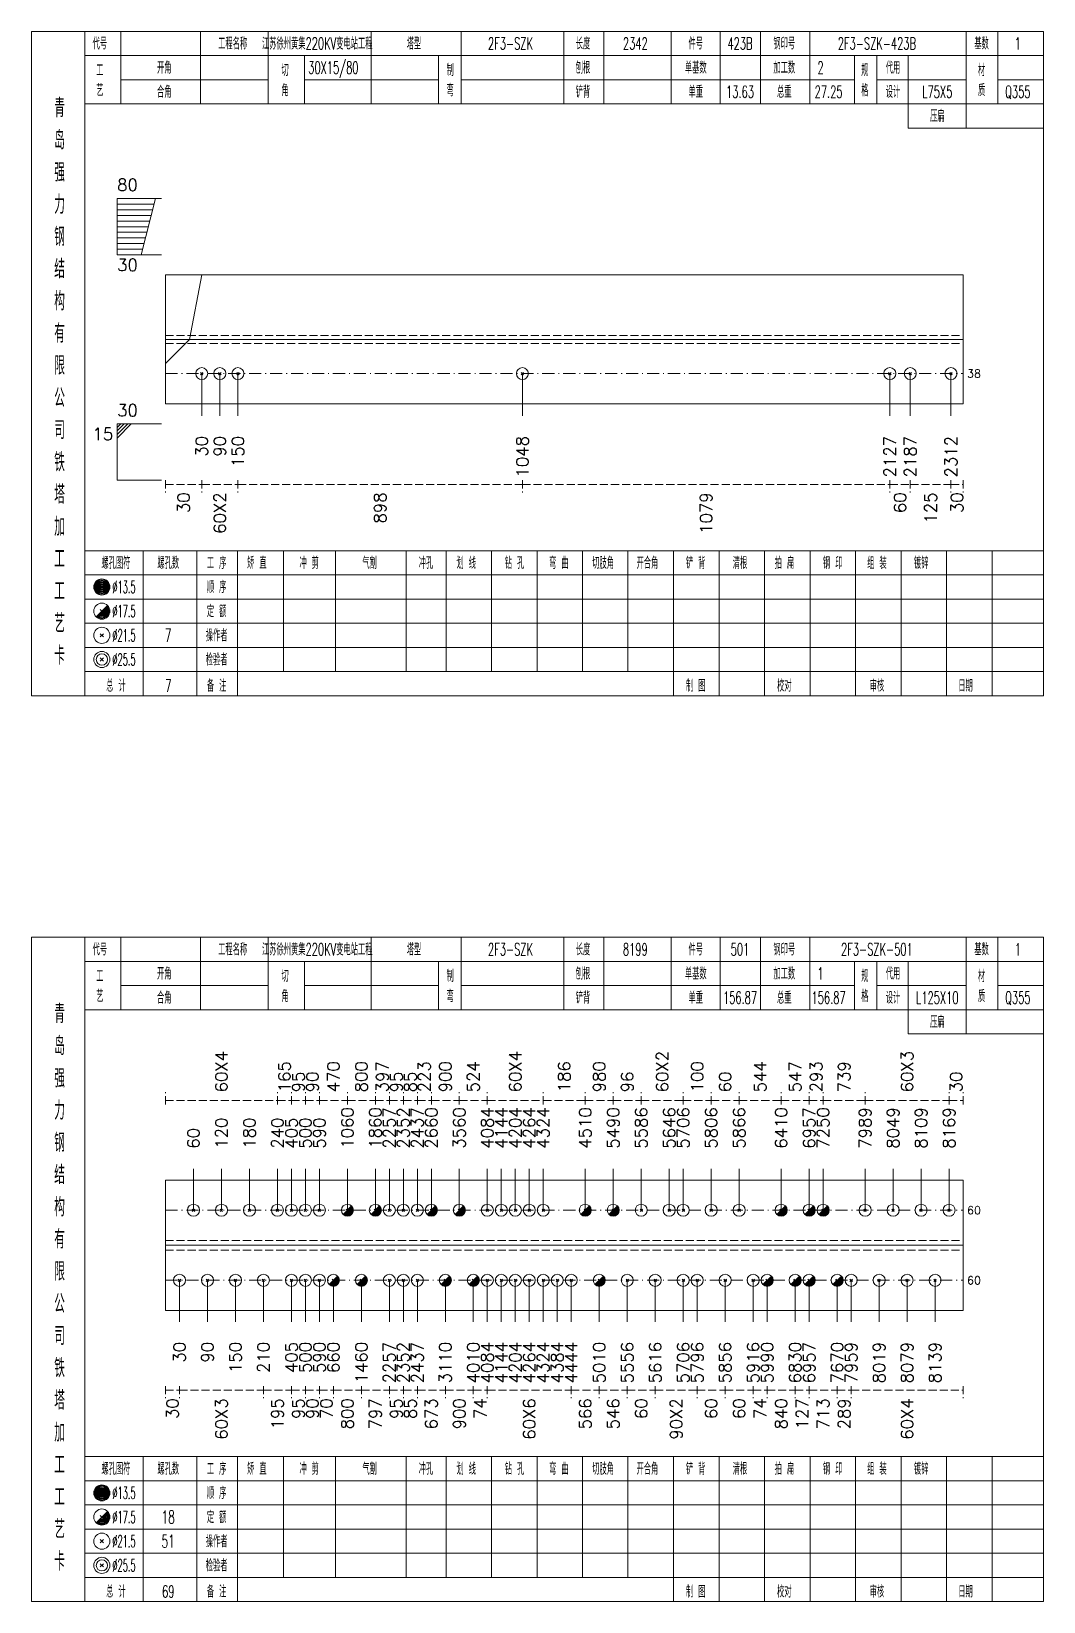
# Model space of a CAD drawing. Extents: x 0 to 4623, y -1159 to 4890.
# Drawn here: x 0 to 251.4, y 2475 to 2865 of the extents above; entities that cross this region are included whole.
import ezdxf
from ezdxf.enums import TextEntityAlignment as Align

# ---------------------------------------------------------------- set-up
doc = ezdxf.new("R2010")
doc.units = 0
doc.header["$MEASUREMENT"] = 0
doc.linetypes.add('一点画线', pattern=[5.2, 3, -1, 0.2, -1])
doc.linetypes.add('虚线', pattern=[2.75, 2, -0.75])
doc.layers.get('0').update_dxf_attribs({"linetype": 'CONTINUOUS', "lineweight": 25})
for name, color, linetype, lineweight in [('1', 7, 'CONTINUOUS', 25), ('4', 7, 'CONTINUOUS', 25), ('5', 7, 'CONTINUOUS', 25)]:
    doc.layers.add(name, color=color, linetype=linetype, lineweight=lineweight)
doc.styles.get("Standard").update_dxf_attribs({"font": 'simplex.shx', "width": 0.7, "height": 3, "bigfont": 'gbhzfs.shx'})

# ---------------------------------------------------------------- blocks, each defined once
blk = doc.blocks.new('孔21.5')
at = {"layer": '5', "color": 7, "linetype": 'Continuous', "lineweight": 13}
for p, q in [((-0.2, -0.2), (0.2, 0.2)), ((-0.2, 0.2), (0.2, -0.2))]:
    blk.add_line(p, q, dxfattribs=at)
blk.add_circle((0, 0), 1, dxfattribs=at)
blk = doc.blocks.new('孔17.5')
at = {"layer": '5', "color": 7, "linetype": 'Continuous', "lineweight": 13}
for p, q in [((-0.707, -0.707), (0.707, 0.707)), ((-0.2, 0.2), (0.2, -0.2))]:
    blk.add_line(p, q, dxfattribs=at)
blk.add_circle((0, 0), 1, dxfattribs=at)
for radius in [0.9, 0.8, 0.7, 0.6, 0.5, 0.4, 0.3, 0.2, 0.1]:
    blk.add_arc((0, 0), radius, 225, 45, dxfattribs=at)

msp = doc.modelspace()

# ---------------------------------------------------------------- linework, layer by layer
at = {"color": 7, "linetype": 'Continuous', "lineweight": 13}
for p, q in [((21.3, 2823.5), (32.3, 2823.5)), ((21.3, 2809.5), (21.3, 2823.5)), ((21.3, 2822.1), (30.45, 2822.1)), ((21.3, 2820.7), (30.1, 2820.7)), ((27.3, 2809.5), (30.8, 2823.5)), ((21.3, 2819.3), (29.75, 2819.3)), ((21.3, 2817.9), (29.4, 2817.9)), ((21.3, 2816.5), (29.05, 2816.5)), ((21.3, 2815.1), (28.7, 2815.1)), ((21.3, 2813.7), (28.35, 2813.7)), ((21.3, 2812.3), (28, 2812.3)), ((21.3, 2810.9), (27.65, 2810.9)), ((21.3, 2809.5), (32.3, 2809.5)), ((39.3, 2788.5), (42.3, 2804.5)), ((33.3, 2782.5), (39.3, 2788.5)), ((42.3, 2780), (42.3, 2769.5)), ((46.8, 2780), (46.8, 2769.5)), ((51.3, 2780), (51.3, 2769.5)), ((121.946, 2780), (121.946, 2769.5)), ((213.214, 2780), (213.214, 2769.5)), ((218.289, 2780), (218.289, 2769.5)), ((228.4, 2780), (228.4, 2769.5)), ((21.3, 2767.5), (32.3, 2767.5)), ((21.3, 2767.5), (21.3, 2753.5)), ((22.175, 2767.5), (21.3, 2766.625)), ((23.05, 2767.5), (21.3, 2765.75)), ((23.925, 2767.5), (21.3, 2764.875)), ((24.8, 2767.5), (21.3, 2764)), ((21.3, 2753.5), (32.3, 2753.5)), ((40.251, 2572.2), (40.251, 2582.5)), ((47.202, 2572.2), (47.202, 2582.5)), ((54.153, 2572.2), (54.153, 2582.5)), ((61.104, 2572.2), (61.104, 2582.5)), ((64.579, 2572.2), (64.579, 2582.5)), ((68.054, 2572.2), (68.054, 2582.5)), ((71.53, 2572.2), (71.53, 2582.5)), ((78.481, 2572.2), (78.481, 2582.5)), ((85.432, 2572.2), (85.432, 2582.5)), ((88.907, 2572.2), (88.907, 2582.5)), ((92.382, 2572.2), (92.382, 2582.5)), ((95.858, 2572.2), (95.858, 2582.5)), ((99.333, 2572.2), (99.333, 2582.5)), ((106.284, 2572.2), (106.284, 2582.5)), ((113.235, 2572.2), (113.235, 2582.5)), ((116.711, 2572.2), (116.711, 2582.5)), ((120.186, 2572.2), (120.186, 2582.5)), ((123.661, 2572.2), (123.661, 2582.5)), ((127.137, 2572.2), (127.137, 2582.5)), ((137.563, 2572.2), (137.563, 2582.5)), ((144.514, 2572.2), (144.514, 2582.5)), ((151.465, 2572.2), (151.465, 2582.5)), ((158.416, 2572.2), (158.416, 2582.5)), ((161.891, 2572.2), (161.891, 2582.5)), ((168.842, 2572.2), (168.842, 2582.5)), ((175.793, 2572.2), (175.793, 2582.5)), ((186.219, 2572.2), (186.219, 2582.5)), ((193.17, 2572.2), (193.17, 2582.5)), ((196.646, 2572.2), (196.646, 2582.5)), ((207.072, 2572.2), (207.072, 2582.5)), ((214.023, 2572.2), (214.023, 2582.5)), ((220.974, 2572.2), (220.974, 2582.5)), ((227.925, 2572.2), (227.925, 2582.5)), ((36.775, 2554.8), (36.775, 2544.5)), ((43.726, 2554.8), (43.726, 2544.5)), ((50.677, 2554.8), (50.677, 2544.5)), ((57.628, 2554.8), (57.628, 2544.5)), ((64.579, 2554.8), (64.579, 2544.5)), ((68.054, 2554.8), (68.054, 2544.5)), ((71.53, 2554.8), (71.53, 2544.5)), ((75.005, 2554.8), (75.005, 2544.5)), ((81.956, 2554.8), (81.956, 2544.5)), ((88.907, 2554.8), (88.907, 2544.5)), ((92.382, 2554.8), (92.382, 2544.5)), ((95.858, 2554.8), (95.858, 2544.5)), ((102.809, 2554.8), (102.809, 2544.5)), ((109.76, 2554.8), (109.76, 2544.5)), ((113.235, 2554.8), (113.235, 2544.5)), ((116.711, 2554.8), (116.711, 2544.5)), ((120.186, 2554.8), (120.186, 2544.5)), ((123.661, 2554.8), (123.661, 2544.5)), ((127.137, 2554.8), (127.137, 2544.5)), ((130.612, 2554.8), (130.612, 2544.5)), ((134.088, 2554.8), (134.088, 2544.5)), ((141.039, 2554.8), (141.039, 2544.5)), ((147.989, 2554.8), (147.989, 2544.5)), ((154.94, 2554.8), (154.94, 2544.5)), ((161.891, 2554.8), (161.891, 2544.5)), ((165.367, 2554.8), (165.367, 2544.5)), ((172.318, 2554.8), (172.318, 2544.5)), ((179.268, 2554.8), (179.268, 2544.5)), ((182.744, 2554.8), (182.744, 2544.5)), ((189.695, 2554.8), (189.695, 2544.5)), ((193.17, 2554.8), (193.17, 2544.5)), ((200.121, 2554.8), (200.121, 2544.5)), ((203.596, 2554.8), (203.596, 2544.5)), ((210.547, 2554.8), (210.547, 2544.5)), ((217.498, 2554.8), (217.498, 2544.5)), ((224.449, 2554.8), (224.449, 2544.5))]:
    msp.add_line(p, q, dxfattribs=at)
at = {"color": 7, "linetype": 'Continuous', "lineweight": 18}
for p, q in [((33.3, 2804.5), (33.3, 2772.5)), ((33.3, 2804.5), (231.4, 2804.5)), ((231.4, 2804.5), (231.4, 2772.5)), ((33.3, 2788.5), (231.4, 2788.5)), ((33.3, 2579.7), (33.3, 2547.3)), ((33.3, 2579.7), (231.4, 2579.7)), ((231.4, 2579.7), (231.4, 2547.3)), ((33.3, 2563.5), (231.4, 2563.5))]:
    msp.add_line(p, q, dxfattribs=at)
at = {"color": 1, "linetype": '虚线', "lineweight": 18}
for p, q in [((33.3, 2789.5), (231.4, 2789.5)), ((33.3, 2787.5), (231.4, 2787.5)), ((33.3, 2564.7), (231.4, 2564.7)), ((33.3, 2562.3), (231.4, 2562.3))]:
    msp.add_line(p, q, dxfattribs=at)
at = {"color": 3, "linetype": '一点画线', "lineweight": 13}
for p, q in [((33.3, 2780), (231.4, 2780)), ((33.3, 2572.2), (231.4, 2572.2)), ((33.3, 2554.8), (231.4, 2554.8))]:
    msp.add_line(p, q, dxfattribs=at)
at = {"color": 8, "linetype": '虚线', "lineweight": 9}
for p, q in [((33.3, 2753.5), (33.3, 2750.5)), ((42.3, 2753.5), (42.3, 2750.5)), ((42.3, 2753.5), (42.3, 2750.5)), ((51.3, 2753.5), (51.3, 2750.5)), ((51.3, 2753.5), (51.3, 2750.5)), ((121.946, 2753.5), (121.946, 2750.5)), ((121.946, 2753.5), (121.946, 2750.5)), ((213.214, 2753.5), (213.214, 2750.5)), ((213.214, 2753.5), (213.214, 2750.5)), ((218.289, 2753.5), (218.289, 2750.5)), ((218.289, 2753.5), (218.289, 2750.5)), ((228.4, 2753.5), (228.4, 2750.5)), ((228.4, 2753.5), (228.4, 2750.5)), ((231.4, 2753.5), (231.4, 2750.5)), ((33.3, 2752.5), (42.3, 2752.5)), ((42.3, 2752.5), (51.3, 2752.5)), ((51.3, 2752.5), (121.946, 2752.5)), ((121.946, 2752.5), (213.214, 2752.5)), ((213.214, 2752.5), (218.289, 2752.5)), ((218.289, 2752.5), (228.4, 2752.5)), ((228.4, 2752.5), (231.4, 2752.5)), ((33.3, 2598.5), (33.3, 2601.5)), ((61.104, 2598.5), (61.104, 2601.5)), ((61.104, 2598.5), (61.104, 2601.5)), ((64.579, 2598.5), (64.579, 2601.5)), ((64.579, 2598.5), (64.579, 2601.5)), ((68.054, 2598.5), (68.054, 2601.5)), ((68.054, 2598.5), (68.054, 2601.5)), ((71.53, 2598.5), (71.53, 2601.5)), ((71.53, 2598.5), (71.53, 2601.5)), ((78.481, 2598.5), (78.481, 2601.5)), ((78.481, 2598.5), (78.481, 2601.5)), ((85.432, 2598.5), (85.432, 2601.5)), ((85.432, 2598.5), (85.432, 2601.5)), ((88.907, 2598.5), (88.907, 2601.5)), ((88.907, 2598.5), (88.907, 2601.5)), ((92.382, 2598.5), (92.382, 2601.5)), ((92.382, 2598.5), (92.382, 2601.5)), ((95.858, 2598.5), (95.858, 2601.5)), ((95.858, 2598.5), (95.858, 2601.5)), ((99.333, 2598.5), (99.333, 2601.5)), ((99.333, 2598.5), (99.333, 2601.5)), ((106.284, 2598.5), (106.284, 2601.5)), ((106.284, 2598.5), (106.284, 2601.5)), ((113.235, 2598.5), (113.235, 2601.5)), ((113.235, 2598.5), (113.235, 2601.5)), ((127.137, 2598.5), (127.137, 2601.5)), ((127.137, 2598.5), (127.137, 2601.5)), ((137.563, 2598.5), (137.563, 2601.5)), ((137.563, 2598.5), (137.563, 2601.5)), ((144.514, 2598.5), (144.514, 2601.5)), ((144.514, 2598.5), (144.514, 2601.5)), ((151.465, 2598.5), (151.465, 2601.5)), ((151.465, 2598.5), (151.465, 2601.5)), ((161.891, 2598.5), (161.891, 2601.5)), ((161.891, 2598.5), (161.891, 2601.5)), ((168.842, 2598.5), (168.842, 2601.5)), ((168.842, 2598.5), (168.842, 2601.5)), ((175.793, 2598.5), (175.793, 2601.5)), ((175.793, 2598.5), (175.793, 2601.5)), ((186.219, 2598.5), (186.219, 2601.5)), ((186.219, 2598.5), (186.219, 2601.5)), ((193.17, 2598.5), (193.17, 2601.5)), ((193.17, 2598.5), (193.17, 2601.5)), ((196.646, 2598.5), (196.646, 2601.5)), ((196.646, 2598.5), (196.646, 2601.5)), ((207.072, 2598.5), (207.072, 2601.5)), ((207.072, 2598.5), (207.072, 2601.5)), ((227.925, 2598.5), (227.925, 2601.5)), ((227.925, 2598.5), (227.925, 2601.5)), ((231.4, 2598.5), (231.4, 2601.5)), ((33.3, 2599.5), (61.104, 2599.5)), ((61.104, 2599.5), (64.579, 2599.5)), ((64.579, 2599.5), (68.054, 2599.5)), ((68.054, 2599.5), (71.53, 2599.5)), ((71.53, 2599.5), (78.481, 2599.5)), ((78.481, 2599.5), (85.432, 2599.5)), ((85.432, 2599.5), (88.907, 2599.5)), ((88.907, 2599.5), (92.382, 2599.5)), ((92.382, 2599.5), (95.858, 2599.5)), ((95.858, 2599.5), (99.333, 2599.5)), ((99.333, 2599.5), (106.284, 2599.5)), ((106.284, 2599.5), (113.235, 2599.5)), ((113.235, 2599.5), (127.137, 2599.5)), ((127.137, 2599.5), (137.563, 2599.5)), ((137.563, 2599.5), (144.514, 2599.5)), ((144.514, 2599.5), (151.465, 2599.5)), ((151.465, 2599.5), (161.891, 2599.5)), ((161.891, 2599.5), (168.842, 2599.5)), ((168.842, 2599.5), (175.793, 2599.5)), ((175.793, 2599.5), (186.219, 2599.5)), ((186.219, 2599.5), (193.17, 2599.5)), ((193.17, 2599.5), (196.646, 2599.5)), ((196.646, 2599.5), (207.072, 2599.5)), ((207.072, 2599.5), (227.925, 2599.5)), ((227.925, 2599.5), (231.4, 2599.5)), ((33.3, 2528.5), (33.3, 2525.5)), ((33.3, 2527.5), (36.775, 2527.5)), ((36.775, 2528.5), (36.775, 2525.5)), ((36.775, 2528.5), (36.775, 2525.5)), ((36.775, 2527.5), (57.628, 2527.5)), ((57.628, 2528.5), (57.628, 2525.5)), ((57.628, 2528.5), (57.628, 2525.5)), ((57.628, 2527.5), (64.579, 2527.5)), ((64.579, 2528.5), (64.579, 2525.5)), ((64.579, 2528.5), (64.579, 2525.5)), ((64.579, 2527.5), (68.054, 2527.5)), ((68.054, 2528.5), (68.054, 2525.5)), ((68.054, 2528.5), (68.054, 2525.5)), ((68.054, 2527.5), (71.53, 2527.5)), ((71.53, 2528.5), (71.53, 2525.5)), ((71.53, 2528.5), (71.53, 2525.5)), ((71.53, 2527.5), (75.005, 2527.5)), ((75.005, 2528.5), (75.005, 2525.5)), ((75.005, 2528.5), (75.005, 2525.5)), ((75.005, 2527.5), (81.956, 2527.5)), ((81.956, 2528.5), (81.956, 2525.5)), ((81.956, 2528.5), (81.956, 2525.5)), ((81.956, 2527.5), (88.907, 2527.5)), ((88.907, 2528.5), (88.907, 2525.5)), ((88.907, 2528.5), (88.907, 2525.5)), ((88.907, 2527.5), (92.382, 2527.5)), ((92.382, 2528.5), (92.382, 2525.5)), ((92.382, 2528.5), (92.382, 2525.5)), ((92.382, 2527.5), (95.858, 2527.5)), ((95.858, 2528.5), (95.858, 2525.5)), ((95.858, 2528.5), (95.858, 2525.5)), ((95.858, 2527.5), (102.809, 2527.5)), ((102.809, 2528.5), (102.809, 2525.5)), ((102.809, 2528.5), (102.809, 2525.5)), ((102.809, 2527.5), (109.76, 2527.5)), ((109.76, 2528.5), (109.76, 2525.5)), ((109.76, 2528.5), (109.76, 2525.5)), ((109.76, 2527.5), (113.235, 2527.5)), ((113.235, 2528.5), (113.235, 2525.5)), ((113.235, 2528.5), (113.235, 2525.5)), ((113.235, 2527.5), (134.088, 2527.5)), ((134.088, 2528.5), (134.088, 2525.5)), ((134.088, 2528.5), (134.088, 2525.5)), ((134.088, 2527.5), (141.039, 2527.5)), ((141.039, 2528.5), (141.039, 2525.5)), ((141.039, 2528.5), (141.039, 2525.5)), ((141.039, 2527.5), (147.989, 2527.5)), ((147.989, 2528.5), (147.989, 2525.5)), ((147.989, 2528.5), (147.989, 2525.5)), ((147.989, 2527.5), (154.94, 2527.5)), ((154.94, 2528.5), (154.94, 2525.5)), ((154.94, 2528.5), (154.94, 2525.5)), ((154.94, 2527.5), (165.367, 2527.5)), ((165.367, 2528.5), (165.367, 2525.5)), ((165.367, 2528.5), (165.367, 2525.5)), ((165.367, 2527.5), (172.318, 2527.5)), ((172.318, 2528.5), (172.318, 2525.5)), ((172.318, 2528.5), (172.318, 2525.5)), ((172.318, 2527.5), (179.268, 2527.5)), ((179.268, 2528.5), (179.268, 2525.5)), ((179.268, 2528.5), (179.268, 2525.5)), ((179.268, 2527.5), (182.744, 2527.5)), ((182.744, 2528.5), (182.744, 2525.5)), ((182.744, 2528.5), (182.744, 2525.5)), ((182.744, 2527.5), (189.695, 2527.5)), ((189.695, 2528.5), (189.695, 2525.5)), ((189.695, 2528.5), (189.695, 2525.5)), ((189.695, 2527.5), (193.17, 2527.5)), ((193.17, 2528.5), (193.17, 2525.5)), ((193.17, 2528.5), (193.17, 2525.5)), ((193.17, 2527.5), (200.121, 2527.5)), ((200.121, 2528.5), (200.121, 2525.5)), ((200.121, 2528.5), (200.121, 2525.5)), ((200.121, 2527.5), (203.596, 2527.5)), ((203.596, 2528.5), (203.596, 2525.5)), ((203.596, 2528.5), (203.596, 2525.5)), ((203.596, 2527.5), (231.4, 2527.5)), ((231.4, 2528.5), (231.4, 2525.5))]:
    msp.add_line(p, q, dxfattribs=at)
at = {"layer": '1', "color": 7, "linetype": 'Continuous', "lineweight": 18}
for p, q in [((33.3, 2772.5), (231.4, 2772.5)), ((33.3, 2547.3), (231.4, 2547.3))]:
    msp.add_line(p, q, dxfattribs=at)
at = {"layer": '4', "color": 1, "linetype": 'Continuous', "lineweight": 18}
for p, q in [((13.3, 2700), (13.3, 2865)), ((22.2, 2847), (22.2, 2865)), ((42, 2847), (42, 2865)), ((58.8, 2847), (58.8, 2865)), ((84.4, 2847), (84.4, 2865)), ((106.7, 2847), (106.7, 2865)), ((132.2, 2847), (132.2, 2865)), ((142.2, 2847), (142.2, 2865)), ((158.9, 2847), (158.9, 2865)), ((171.1, 2847), (171.1, 2865)), ((181.1, 2847), (181.1, 2865)), ((193.3, 2847), (193.3, 2865)), ((232.2, 2841), (232.2, 2865)), ((240, 2847), (240, 2865)), ((13.3, 2859), (251.4, 2859)), ((67.8, 2847), (67.8, 2859)), ((101.1, 2847), (101.1, 2859)), ((204.4, 2847), (204.4, 2859)), ((210, 2847), (210, 2859)), ((217.8, 2841), (217.8, 2859)), ((22.2, 2853), (58.8, 2853)), ((67.8, 2853), (101.1, 2853)), ((106.7, 2853), (204.4, 2853)), ((210, 2853), (232.2, 2853)), ((240, 2853), (251.4, 2853)), ((13.3, 2847), (251.4, 2847)), ((217.8, 2841), (251.4, 2841)), ((13.3, 2736), (251.4, 2736)), ((27.8, 2700), (27.8, 2736)), ((41.1, 2700), (41.1, 2736)), ((51.2, 2700), (51.2, 2736)), ((62.6, 2706), (62.6, 2736)), ((75.5, 2706), (75.5, 2736)), ((93.1, 2706), (93.1, 2736)), ((103, 2706), (103, 2736)), ((114.3, 2706), (114.3, 2736)), ((125.6, 2706), (125.6, 2736)), ((136.9, 2706), (136.9, 2736)), ((148.1, 2706), (148.1, 2736)), ((159.5, 2706), (159.5, 2736)), ((170.8, 2706), (170.8, 2736)), ((182.1, 2706), (182.1, 2736)), ((193.4, 2706), (193.4, 2736)), ((204.7, 2706), (204.7, 2736)), ((216, 2706), (216, 2736)), ((227.3, 2706), (227.3, 2736)), ((238.6, 2706), (238.6, 2736)), ((13.3, 2730), (251.4, 2730)), ((13.3, 2724), (251.4, 2724)), ((13.3, 2718), (251.4, 2718)), ((13.3, 2712), (251.4, 2712)), ((13.3, 2706), (251.4, 2706)), ((159.5, 2700), (159.5, 2706)), ((170.8, 2700), (170.8, 2706)), ((182.1, 2700), (182.1, 2706)), ((193.4, 2700), (193.4, 2706)), ((204.7, 2700), (204.7, 2706)), ((216, 2700), (216, 2706)), ((227.3, 2700), (227.3, 2706)), ((238.6, 2700), (238.6, 2706)), ((13.3, 2475), (13.3, 2640)), ((22.2, 2622), (22.2, 2640)), ((42, 2622), (42, 2640)), ((58.8, 2622), (58.8, 2640)), ((84.4, 2622), (84.4, 2640)), ((106.7, 2622), (106.7, 2640)), ((132.2, 2622), (132.2, 2640)), ((142.2, 2622), (142.2, 2640)), ((158.9, 2622), (158.9, 2640)), ((171.1, 2622), (171.1, 2640)), ((181.1, 2622), (181.1, 2640)), ((193.3, 2622), (193.3, 2640)), ((232.2, 2616), (232.2, 2640)), ((240, 2622), (240, 2640)), ((13.3, 2634), (251.4, 2634)), ((67.8, 2622), (67.8, 2634)), ((101.1, 2622), (101.1, 2634)), ((204.4, 2622), (204.4, 2634)), ((210, 2622), (210, 2634)), ((217.8, 2616), (217.8, 2634)), ((22.2, 2628), (58.8, 2628)), ((67.8, 2628), (101.1, 2628)), ((106.7, 2628), (204.4, 2628)), ((210, 2628), (232.2, 2628)), ((240, 2628), (251.4, 2628)), ((13.3, 2622), (251.4, 2622)), ((217.8, 2616), (251.4, 2616)), ((13.3, 2511), (251.4, 2511)), ((27.8, 2475), (27.8, 2511)), ((41.1, 2475), (41.1, 2511)), ((51.2, 2475), (51.2, 2511)), ((62.6, 2481), (62.6, 2511)), ((75.5, 2481), (75.5, 2511)), ((93.1, 2481), (93.1, 2511)), ((103, 2481), (103, 2511)), ((114.3, 2481), (114.3, 2511)), ((125.6, 2481), (125.6, 2511)), ((136.9, 2481), (136.9, 2511)), ((148.1, 2481), (148.1, 2511)), ((159.5, 2481), (159.5, 2511)), ((170.8, 2481), (170.8, 2511)), ((182.1, 2481), (182.1, 2511)), ((193.4, 2481), (193.4, 2511)), ((204.7, 2481), (204.7, 2511)), ((216, 2481), (216, 2511)), ((227.3, 2481), (227.3, 2511)), ((238.6, 2481), (238.6, 2511)), ((13.3, 2505), (251.4, 2505)), ((13.3, 2499), (251.4, 2499)), ((13.3, 2493), (251.4, 2493)), ((13.3, 2487), (251.4, 2487)), ((13.3, 2481), (251.4, 2481)), ((159.5, 2475), (159.5, 2481)), ((170.8, 2475), (170.8, 2481)), ((182.1, 2475), (182.1, 2481)), ((193.4, 2475), (193.4, 2481)), ((204.7, 2475), (204.7, 2481)), ((216, 2475), (216, 2481)), ((227.3, 2475), (227.3, 2481)), ((238.6, 2475), (238.6, 2481))]:
    msp.add_line(p, q, dxfattribs=at)
at = {"layer": '4', "color": 7, "linetype": 'Continuous', "lineweight": 13}
for p, q in [((17.3, 2726.8), (17.7, 2727.2)), ((17.7, 2726.8), (17.3, 2727.2)), ((16.086, 2719.586), (18.914, 2722.414)), ((17.1, 2721.4), (17.9, 2720.6)), ((17.1, 2714.6), (17.9, 2715.4)), ((17.1, 2715.4), (17.9, 2714.6)), ((17.1, 2708.6), (17.9, 2709.4)), ((17.1, 2709.4), (17.9, 2708.6)), ((17.3, 2501.8), (17.7, 2502.2)), ((17.7, 2501.8), (17.3, 2502.2)), ((16.086, 2494.586), (18.914, 2497.414)), ((17.1, 2496.4), (17.9, 2495.6)), ((17.1, 2489.6), (17.9, 2490.4)), ((17.1, 2490.4), (17.9, 2489.6)), ((17.1, 2483.6), (17.9, 2484.4)), ((17.1, 2484.4), (17.9, 2483.6))]:
    msp.add_line(p, q, dxfattribs=at)
at = {"layer": '4', "color": 1, "linetype": 'Continuous', "lineweight": 18}
for points in [[(0, 2865), (0, 2700), (251.4, 2700), (251.4, 2865)], [(0, 2640), (0, 2475), (251.4, 2475), (251.4, 2640)]]:
    msp.add_lwpolyline(points, close=True, dxfattribs=at)
at = {"layer": '4', "color": 7, "linetype": 'Continuous', "lineweight": 13}
for centre, radius in [((17.5, 2727), 2), ((17.5, 2727), 1.8), ((17.5, 2727), 1.6), ((17.5, 2727), 1.4), ((17.5, 2727), 1.2), ((17.5, 2727), 1), ((17.5, 2727), 0.8), ((17.5, 2727), 0.6), ((17.5, 2727), 0.4), ((17.5, 2727), 0.2), ((17.5, 2721), 2), ((17.5, 2715), 2), ((17.5, 2709), 2), ((17.5, 2709), 1.4), ((17.5, 2502), 2), ((17.5, 2502), 1.8), ((17.5, 2502), 1.6), ((17.5, 2502), 1.4), ((17.5, 2502), 1.2), ((17.5, 2502), 1), ((17.5, 2502), 0.8), ((17.5, 2502), 0.6), ((17.5, 2502), 0.4), ((17.5, 2502), 0.2), ((17.5, 2496), 2), ((17.5, 2490), 2), ((17.5, 2484), 2), ((17.5, 2484), 1.4)]:
    msp.add_circle(centre, radius, dxfattribs=at)
for centre, radius in [((17.5, 2721), 1.8), ((17.5, 2721), 1.6), ((17.5, 2721), 1.4), ((17.5, 2721), 1.2), ((17.5, 2721), 1), ((17.5, 2721), 0.8), ((17.5, 2721), 0.6), ((17.5, 2721), 0.4), ((17.5, 2721), 0.2), ((17.5, 2496), 1.8), ((17.5, 2496), 1.6), ((17.5, 2496), 1.4), ((17.5, 2496), 1.2), ((17.5, 2496), 1), ((17.5, 2496), 0.8), ((17.5, 2496), 0.6), ((17.5, 2496), 0.4), ((17.5, 2496), 0.2)]:
    msp.add_arc(centre, radius, 225, 45, dxfattribs=at)

# ---------------------------------------------------------------- block references
at = {"color": 7, "linetype": 'Continuous', "lineweight": 13}
for name, p, xscale, yscale, zscale in [('孔21.5', (40.251, 2572.2), 1.5, 1.5, 1.5), ('孔21.5', (47.202, 2572.2), 1.5, 1.5, 1.5), ('孔21.5', (54.153, 2572.2), 1.5, 1.5, 1.5), ('孔21.5', (61.104, 2572.2), 1.5, 1.5, 1.5), ('孔21.5', (64.579, 2572.2), 1.5, 1.5, 1.5), ('孔21.5', (68.054, 2572.2), 1.5, 1.5, 1.5), ('孔21.5', (71.53, 2572.2), 1.5, 1.5, 1.5), ('孔17.5', (78.481, 2572.2), 1.5, 1.5, 1.5), ('孔17.5', (85.432, 2572.2), 1.5, 1.5, 1.5), ('孔21.5', (88.907, 2572.2), 1.5, 1.5, 1.5), ('孔21.5', (92.382, 2572.2), 1.5, 1.5, 1.5), ('孔21.5', (95.858, 2572.2), 1.5, 1.5, 1.5), ('孔17.5', (99.333, 2572.2), 1.5, 1.5, 1.5), ('孔17.5', (106.284, 2572.2), 1.5, 1.5, 1.5), ('孔21.5', (113.235, 2572.2), 1.5, 1.5, 1.5), ('孔21.5', (116.711, 2572.2), 1.5, 1.5, 1.5), ('孔21.5', (120.186, 2572.2), 1.5, 1.5, 1.5), ('孔21.5', (123.661, 2572.2), 1.5, 1.5, 1.5), ('孔21.5', (127.137, 2572.2), 1.500000000000021, 1.500000000000021, 1.500000000000021), ('孔17.5', (137.563, 2572.2), 1.5, 1.5, 1.5), ('孔17.5', (144.514, 2572.2), 1.5, 1.5, 1.5), ('孔21.5', (151.465, 2572.2), 1.5, 1.5, 1.5), ('孔21.5', (158.416, 2572.2), 1.5, 1.5, 1.5), ('孔21.5', (161.891, 2572.2), 1.5, 1.5, 1.5), ('孔21.5', (168.842, 2572.2), 1.5, 1.5, 1.5), ('孔21.5', (175.793, 2572.2), 1.5, 1.5, 1.5), ('孔17.5', (186.219, 2572.2), 1.5, 1.5, 1.5), ('孔17.5', (193.17, 2572.2), 1.5, 1.5, 1.5), ('孔17.5', (196.646, 2572.2), 1.5, 1.5, 1.5), ('孔21.5', (207.072, 2572.2), 1.5, 1.5, 1.5), ('孔21.5', (214.023, 2572.2), 1.5, 1.5, 1.5), ('孔21.5', (220.974, 2572.2), 1.5, 1.5, 1.5), ('孔21.5', (227.925, 2572.2), 1.5, 1.5, 1.5)]:
    msp.add_blockref(name, p, dxfattribs=dict(at, xscale=xscale, yscale=yscale, zscale=zscale))
at = {"layer": '1', "color": 7, "linetype": 'Continuous', "lineweight": 13}
for name, p, xscale, yscale, zscale in [('孔21.5', (42.3, 2780), 1.5, 1.5, 1.5), ('孔21.5', (46.8, 2780), 1.5, 1.5, 1.5), ('孔21.5', (51.3, 2780), 1.5, 1.5, 1.5), ('孔21.5', (121.946, 2780), 1.5, 1.5, 1.5), ('孔21.5', (213.214, 2780), 1.5, 1.5, 1.5), ('孔21.5', (218.289, 2780), 1.5, 1.5, 1.5), ('孔21.5', (228.4, 2780), 1.5, 1.5, 1.5), ('孔21.5', (36.775, 2554.8), 1.5, 1.5, 1.5), ('孔21.5', (43.726, 2554.8), 1.5, 1.5, 1.5), ('孔21.5', (50.677, 2554.8), 1.5, 1.5, 1.5), ('孔21.5', (57.628, 2554.8), 1.5, 1.5, 1.5), ('孔21.5', (64.579, 2554.8), 1.5, 1.5, 1.5), ('孔21.5', (68.054, 2554.8), 1.5, 1.5, 1.5), ('孔21.5', (71.53, 2554.8), 1.5, 1.5, 1.5), ('孔17.5', (75.005, 2554.8), 1.5, 1.5, 1.5), ('孔17.5', (81.956, 2554.8), 1.5, 1.5, 1.5), ('孔21.5', (88.907, 2554.8), 1.5, 1.5, 1.5), ('孔21.5', (92.382, 2554.8), 1.5, 1.5, 1.5), ('孔21.5', (95.858, 2554.8), 1.5, 1.5, 1.5), ('孔17.5', (102.809, 2554.8), 1.5, 1.5, 1.5), ('孔17.5', (109.76, 2554.8), 1.5, 1.5, 1.5), ('孔21.5', (113.235, 2554.8), 1.5, 1.5, 1.5), ('孔21.5', (116.711, 2554.8), 1.5, 1.5, 1.5), ('孔21.5', (120.186, 2554.8), 1.5, 1.5, 1.5), ('孔21.5', (123.661, 2554.8), 1.5, 1.5, 1.5), ('孔21.5', (127.137, 2554.8), 1.500000000000021, 1.500000000000021, 1.500000000000021), ('孔21.5', (130.612, 2554.8), 1.5, 1.5, 1.5), ('孔21.5', (134.088, 2554.8), 1.5, 1.5, 1.5), ('孔17.5', (141.039, 2554.8), 1.5, 1.5, 1.5), ('孔21.5', (147.989, 2554.8), 1.5, 1.5, 1.5), ('孔21.5', (154.94, 2554.8), 1.5, 1.5, 1.5), ('孔21.5', (161.891, 2554.8), 1.5, 1.5, 1.5), ('孔21.5', (165.367, 2554.8), 1.5, 1.5, 1.5), ('孔21.5', (172.318, 2554.8), 1.5, 1.5, 1.5), ('孔21.5', (179.268, 2554.8), 1.5, 1.5, 1.5), ('孔17.5', (182.744, 2554.8), 1.5, 1.5, 1.5), ('孔17.5', (189.695, 2554.8), 1.5, 1.5, 1.5), ('孔17.5', (193.17, 2554.8), 1.5, 1.5, 1.5), ('孔17.5', (200.121, 2554.8), 1.5, 1.5, 1.5), ('孔21.5', (203.596, 2554.8), 1.5, 1.5, 1.5), ('孔21.5', (210.547, 2554.8), 1.5, 1.5, 1.5), ('孔21.5', (217.498, 2554.8), 1.5, 1.5, 1.5), ('孔21.5', (224.449, 2554.8), 1.5, 1.5, 1.5)]:
    msp.add_blockref(name, p, dxfattribs=dict(at, xscale=xscale, yscale=yscale, zscale=zscale))

# ---------------------------------------------------------------- texts
at = {"color": 7, "linetype": 'Continuous', "lineweight": 13}
for s, p in [('80', (21.3, 2824.5)), ('30', (21.3, 2768.5))]:
    msp.add_text(s, height=3, dxfattribs=at).set_placement(p, align=Align.BOTTOM_LEFT)
msp.add_text('30', height=3, dxfattribs=at).set_placement((21.3, 2808.5), align=Align.TOP_LEFT)
for s, p in [('38', (232.4, 2780)), ('60', (232.4, 2572.2)), ('60', (232.4, 2554.8))]:
    msp.add_text(s, height=2, dxfattribs=at).set_placement(p, align=Align.MIDDLE_LEFT)
msp.add_text('15', height=3, dxfattribs=at).set_placement((20.3, 2766.5), align=Align.TOP_RIGHT)
at = {"color": 8, "linetype": 'Continuous', "lineweight": 9}
for s, p in [('30', (37.8, 2750.5)), ('60X2', (46.8, 2750.5)), ('898', (86.623, 2750.5)), ('1079', (167.58, 2750.5)), ('60', (215.752, 2750.5)), ('125', (223.345, 2750.5)), ('30', (229.9, 2750.5)), ('30', (35.038, 2525.5)), ('60X3', (47.202, 2525.5)), ('195', (61.104, 2525.5)), ('95', (66.317, 2525.5)), ('90', (69.792, 2525.5)), ('70', (73.268, 2525.5)), ('800', (78.481, 2525.5)), ('797', (85.432, 2525.5)), ('95', (90.645, 2525.5)), ('85', (94.12, 2525.5)), ('673', (99.333, 2525.5)), ('900', (106.284, 2525.5)), ('74', (111.497, 2525.5)), ('60X6', (123.661, 2525.5)), ('566', (137.563, 2525.5)), ('546', (144.514, 2525.5)), ('60', (151.465, 2525.5)), ('90X2', (160.154, 2525.5)), ('60', (168.842, 2525.5)), ('60', (175.793, 2525.5)), ('74', (181.006, 2525.5)), ('840', (186.219, 2525.5)), ('127', (191.432, 2525.5)), ('713', (196.646, 2525.5)), ('289', (201.859, 2525.5)), ('60X4', (217.498, 2525.5))]:
    msp.add_text(s, height=3, rotation=90, dxfattribs=at).set_placement(p, align=Align.MIDDLE_RIGHT)
for s, p in [('60X4', (47.202, 2601.5)), ('60X4', (120.186, 2601.5)), ('60X2', (156.678, 2601.5)), ('60X3', (217.498, 2601.5)), ('165', (62.841, 2601.5)), ('95', (66.317, 2601.5)), ('90', (69.792, 2601.5)), ('470', (75.005, 2601.5)), ('800', (81.956, 2601.5)), ('397', (87.169, 2601.5)), ('95', (90.645, 2601.5)), ('85', (94.12, 2601.5)), ('223', (97.596, 2601.5)), ('900', (102.809, 2601.5)), ('524', (109.76, 2601.5)), ('186', (132.35, 2601.5)), ('980', (141.039, 2601.5)), ('96', (147.989, 2601.5)), ('100', (165.367, 2601.5)), ('60', (172.318, 2601.5)), ('544', (181.006, 2601.5)), ('547', (189.695, 2601.5)), ('293', (194.908, 2601.5)), ('739', (201.859, 2601.5)), ('30', (229.662, 2601.5))]:
    msp.add_text(s, height=3, rotation=90, dxfattribs=at).set_placement(p, align=Align.MIDDLE_LEFT)
at = {"color": 7, "linetype": 'Continuous', "lineweight": 13}
for s, p in [('1060', (78.481, 2587.5)), ('1860', (85.432, 2587.5)), ('2257', (88.907, 2587.5)), ('2352', (92.382, 2587.5)), ('2437', (95.858, 2587.5)), ('2660', (99.333, 2587.5)), ('3560', (106.284, 2587.5)), ('4084', (113.235, 2587.5)), ('4144', (116.711, 2587.5)), ('4204', (120.186, 2587.5)), ('4264', (123.661, 2587.5)), ('4324', (127.137, 2587.5)), ('4510', (137.563, 2587.5)), ('5490', (144.514, 2587.5)), ('5586', (151.465, 2587.5)), ('5646', (158.416, 2587.5)), ('5706', (161.891, 2587.5)), ('5806', (168.842, 2587.5)), ('5866', (175.793, 2587.5)), ('6410', (186.219, 2587.5)), ('6957', (193.17, 2587.5)), ('7250', (196.646, 2587.5)), ('120', (47.202, 2587.5)), ('180', (54.153, 2587.5)), ('240', (61.104, 2587.5)), ('405', (64.579, 2587.5)), ('500', (68.054, 2587.5)), ('590', (71.53, 2587.5)), ('7989', (207.072, 2587.5)), ('8049', (214.023, 2587.5)), ('8109', (220.974, 2587.5)), ('8169', (227.925, 2587.5)), ('60', (40.251, 2587.5))]:
    msp.add_text(s, height=3, rotation=90, dxfattribs=at).set_placement(p, align=Align.MIDDLE_LEFT)
at = {"layer": '1', "color": 7, "linetype": 'Continuous', "lineweight": 13}
for s, p in [('30', (42.3, 2764.5)), ('90', (46.8, 2764.5)), ('150', (51.3, 2764.5)), ('1048', (121.946, 2764.5)), ('2127', (213.214, 2764.5)), ('2187', (218.289, 2764.5)), ('2312', (228.4, 2764.5)), ('30', (36.775, 2539.5)), ('90', (43.726, 2539.5)), ('150', (50.677, 2539.5)), ('210', (57.628, 2539.5)), ('405', (64.579, 2539.5)), ('500', (68.054, 2539.5)), ('590', (71.53, 2539.5)), ('660', (75.005, 2539.5)), ('1460', (81.956, 2539.5)), ('2257', (88.907, 2539.5)), ('2352', (92.382, 2539.5)), ('2437', (95.858, 2539.5)), ('3110', (102.809, 2539.5)), ('4010', (109.76, 2539.5)), ('4084', (113.235, 2539.5)), ('4144', (116.711, 2539.5)), ('4204', (120.186, 2539.5)), ('4264', (123.661, 2539.5)), ('4324', (127.137, 2539.5)), ('4384', (130.612, 2539.5)), ('4444', (134.088, 2539.5)), ('5010', (141.039, 2539.5)), ('5556', (147.989, 2539.5)), ('5616', (154.94, 2539.5)), ('5706', (161.891, 2539.5)), ('5796', (165.367, 2539.5)), ('5856', (172.318, 2539.5)), ('5916', (179.268, 2539.5)), ('5990', (182.744, 2539.5)), ('6830', (189.695, 2539.5)), ('6957', (193.17, 2539.5)), ('7670', (200.121, 2539.5)), ('7959', (203.596, 2539.5)), ('8019', (210.547, 2539.5)), ('8079', (217.498, 2539.5)), ('8139', (224.449, 2539.5))]:
    msp.add_text(s, height=3, rotation=90, dxfattribs=at).set_placement(p, align=Align.MIDDLE_RIGHT)
at = {"layer": '4', "color": 1, "linetype": 'Continuous', "lineweight": 13}
for s, height, width, p in [('代号', 3, 0.6, (17, 2862)), ('工程名称', 3, 0.6, (50, 2862)), ('江苏徐州黄集220KV变电站工程', 3, 0.6, (71, 2862)), ('塔型', 3, 0.6, (95, 2862)), ('2F3-SZK', 3, 0.6, (119, 2862)), ('长度', 3, 0.6, (137, 2862)), ('2342', 3, 0.6, (150, 2862)), ('件号', 3, 0.6, (165, 2862)), ('423B', 3, 0.6, (176, 2862)), ('钢印号', 3, 0.6, (187, 2862)), ('2F3-SZK-423B', 3, 0.6, (210, 2862)), ('基数', 3, 0.6, (236, 2862)), ('1', 3, 0.6, (245, 2862)), ('工', 3, 0.6, (17, 2855.4)), ('开角', 3, 0.6, (33, 2856)), ('切', 3, 0.6, (63, 2855.4)), ('30X15/80', 3, 0.6, (75, 2856)), ('制', 3, 0.6, (104, 2855.4)), ('刨根', 3, 0.6, (137, 2856)), ('单基数', 3, 0.6, (165, 2856)), ('加工数', 3, 0.6, (187, 2856)), ('2', 3, 0.6, (196, 2856)), ('规', 3, 0.6, (207, 2855.4)), ('代用', 3, 0.6, (214, 2856)), ('材', 3, 0.6, (236, 2855.4)), ('艺', 3, 0.6, (17, 2850.4)), ('合角', 3, 0.6, (33, 2850)), ('角', 3, 0.6, (63, 2850.4)), ('弯', 3, 0.6, (104, 2850.4)), ('铲背', 3, 0.6, (137, 2850)), ('单重', 3, 0.6, (165, 2850)), ('13.63', 3, 0.6, (176, 2850)), ('总重', 3, 0.6, (187, 2850)), ('27.25', 3, 0.6, (198, 2850)), ('格', 3, 0.6, (207, 2850.4)), ('设计', 3, 0.6, (214, 2850)), ('L75X5', 3, 0.6, (225, 2850)), ('质', 3, 0.6, (236, 2850.4)), ('Q355', 3, 0.6, (245, 2850)), ('青', 4.6, 0.8, (7, 2846)), ('压扁', 3, 0.6, (225, 2844)), ('岛', 4.6, 0.8, (7, 2838)), ('强', 4.6, 0.8, (7, 2830)), ('力', 4.6, 0.8, (7, 2822)), ('钢', 4.6, 0.8, (7, 2814)), ('结', 4.6, 0.8, (7, 2806)), ('构', 4.6, 0.8, (7, 2798)), ('有', 4.6, 0.8, (7, 2790)), ('限', 4.6, 0.8, (7, 2782)), ('公', 4.6, 0.8, (7, 2774)), ('司', 4.6, 0.8, (7, 2766)), ('铁', 4.6, 0.8, (7, 2758)), ('塔', 4.6, 0.8, (7, 2750)), ('加', 4.6, 0.8, (7, 2742)), ('工', 4.6, 0.8, (7, 2734)), ('螺孔图符', 3, 0.6, (21, 2733)), ('螺孔数', 3, 0.6, (34, 2733)), ('工 序', 3, 0.6, (46, 2733)), ('矫 直', 3, 0.6, (56, 2733)), ('冲 剪', 3, 0.6, (69, 2733)), ('气割', 3, 0.6, (84, 2733)), ('冲孔', 3, 0.6, (98, 2733)), ('划 线', 3, 0.6, (108, 2733)), ('钻 孔', 3, 0.6, (120, 2733)), ('弯 曲', 3, 0.6, (131, 2733)), ('切肢角', 3, 0.6, (142, 2733)), ('开合角', 3, 0.6, (153, 2733)), ('铲 背', 3, 0.6, (165, 2733)), ('清根', 3, 0.6, (176, 2733)), ('拍 扁', 3, 0.6, (187, 2733)), ('钢 印', 3, 0.6, (199, 2733)), ('组 装', 3, 0.6, (210, 2733)), ('镀锌', 3, 0.6, (221, 2733)), ('工', 4.6, 0.8, (7, 2726)), ('%%C13.5', 3, 0.5, (23, 2727)), ('顺 序', 3, 0.6, (46, 2727)), ('%%C17.5', 3, 0.5, (23, 2721)), ('定 额', 3, 0.6, (46, 2721)), ('艺', 4.6, 0.8, (7, 2718)), ('%%C21.5', 3, 0.5, (23, 2715)), ('7', 3.2, 0.6, (34, 2715)), ('操作者', 3, 0.6, (46, 2715)), ('卡', 4.6, 0.8, (7, 2710)), ('%%C25.5', 3, 0.5, (23, 2709)), ('检验者', 3, 0.6, (46, 2709)), ('总 计', 3, 0.6, (21, 2702.5)), ('7', 3, 0.6, (34, 2702.5)), ('备 注', 3, 0.6, (46, 2702.5)), ('制 图', 3, 0.6, (165, 2702.5)), ('校对', 3, 0.6, (187, 2702.5)), ('审核', 3, 0.6, (210, 2702.5)), ('日期', 3, 0.6, (232, 2702.5)), ('代号', 3, 0.6, (17, 2637)), ('工程名称', 3, 0.6, (50, 2637)), ('江苏徐州黄集220KV变电站工程', 3, 0.6, (71, 2637)), ('塔型', 3, 0.6, (95, 2637)), ('2F3-SZK', 3, 0.6, (119, 2637)), ('长度', 3, 0.6, (137, 2637)), ('8199', 3, 0.6, (150, 2637)), ('件号', 3, 0.6, (165, 2637)), ('501', 3, 0.6, (176, 2637)), ('钢印号', 3, 0.6, (187, 2637)), ('2F3-SZK-501', 3, 0.6, (210, 2637)), ('基数', 3, 0.6, (236, 2637)), ('1', 3, 0.6, (245, 2637)), ('开角', 3, 0.6, (33, 2631)), ('刨根', 3, 0.6, (137, 2631)), ('单基数', 3, 0.6, (165, 2631)), ('加工数', 3, 0.6, (187, 2631)), ('1', 3, 0.6, (196, 2631)), ('代用', 3, 0.6, (214, 2631)), ('工', 3, 0.6, (17, 2630.4)), ('切', 3, 0.6, (63, 2630.4)), ('制', 3, 0.6, (104, 2630.4)), ('规', 3, 0.6, (207, 2630.4)), ('材', 3, 0.6, (236, 2630.4)), ('艺', 3, 0.6, (17, 2625.4)), ('合角', 3, 0.6, (33, 2625)), ('角', 3, 0.6, (63, 2625.4)), ('弯', 3, 0.6, (104, 2625.4)), ('铲背', 3, 0.6, (137, 2625)), ('单重', 3, 0.6, (165, 2625)), ('156.87', 3, 0.6, (176, 2625)), ('总重', 3, 0.6, (187, 2625)), ('156.87', 3, 0.6, (198, 2625)), ('格', 3, 0.6, (207, 2625.4)), ('设计', 3, 0.6, (214, 2625)), ('L125X10', 3, 0.6, (225, 2625)), ('质', 3, 0.6, (236, 2625.4)), ('Q355', 3, 0.6, (245, 2625)), ('青', 4.6, 0.8, (7, 2621)), ('压扁', 3, 0.6, (225, 2619)), ('岛', 4.6, 0.8, (7, 2613)), ('强', 4.6, 0.8, (7, 2605)), ('力', 4.6, 0.8, (7, 2597)), ('钢', 4.6, 0.8, (7, 2589)), ('结', 4.6, 0.8, (7, 2581)), ('构', 4.6, 0.8, (7, 2573)), ('有', 4.6, 0.8, (7, 2565)), ('限', 4.6, 0.8, (7, 2557)), ('公', 4.6, 0.8, (7, 2549)), ('司', 4.6, 0.8, (7, 2541)), ('铁', 4.6, 0.8, (7, 2533)), ('塔', 4.6, 0.8, (7, 2525)), ('加', 4.6, 0.8, (7, 2517)), ('工', 4.6, 0.8, (7, 2509)), ('螺孔图符', 3, 0.6, (21, 2508)), ('螺孔数', 3, 0.6, (34, 2508)), ('工 序', 3, 0.6, (46, 2508)), ('矫 直', 3, 0.6, (56, 2508)), ('冲 剪', 3, 0.6, (69, 2508)), ('气割', 3, 0.6, (84, 2508)), ('冲孔', 3, 0.6, (98, 2508)), ('划 线', 3, 0.6, (108, 2508)), ('钻 孔', 3, 0.6, (120, 2508)), ('弯 曲', 3, 0.6, (131, 2508)), ('切肢角', 3, 0.6, (142, 2508)), ('开合角', 3, 0.6, (153, 2508)), ('铲 背', 3, 0.6, (165, 2508)), ('清根', 3, 0.6, (176, 2508)), ('拍 扁', 3, 0.6, (187, 2508)), ('钢 印', 3, 0.6, (199, 2508)), ('组 装', 3, 0.6, (210, 2508)), ('镀锌', 3, 0.6, (221, 2508)), ('顺 序', 3, 0.6, (46, 2502)), ('工', 4.6, 0.8, (7, 2501)), ('%%C13.5', 3, 0.5, (23, 2502)), ('%%C17.5', 3, 0.5, (23, 2496)), ('18', 3.2, 0.6, (34, 2496)), ('定 额', 3, 0.6, (46, 2496)), ('艺', 4.6, 0.8, (7, 2493)), ('%%C21.5', 3, 0.5, (23, 2490)), ('51', 3.2, 0.6, (34, 2490)), ('操作者', 3, 0.6, (46, 2490)), ('卡', 4.6, 0.8, (7, 2485)), ('%%C25.5', 3, 0.5, (23, 2484)), ('检验者', 3, 0.6, (46, 2484)), ('总 计', 3, 0.6, (21, 2477.5)), ('69', 3, 0.6, (34, 2477.5)), ('备 注', 3, 0.6, (46, 2477.5)), ('制 图', 3, 0.6, (165, 2477.5)), ('校对', 3, 0.6, (187, 2477.5)), ('审核', 3, 0.6, (210, 2477.5)), ('日期', 3, 0.6, (232, 2477.5))]:
    msp.add_text(s, height=height, dxfattribs=dict(at, width=width)).set_placement(p, align=Align.MIDDLE_CENTER)

doc.saveas('drawing.dxf')
